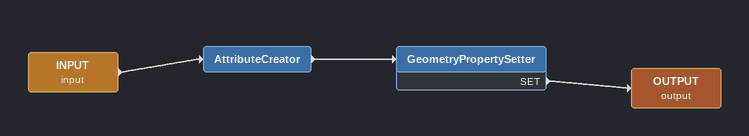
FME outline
INPUT (input)
    -> AttributeCreator
AttributeCreator
    -> GeometryPropertySetter
GeometryPropertySetter
    SET -> OUTPUT (output)
OUTPUT (output)
